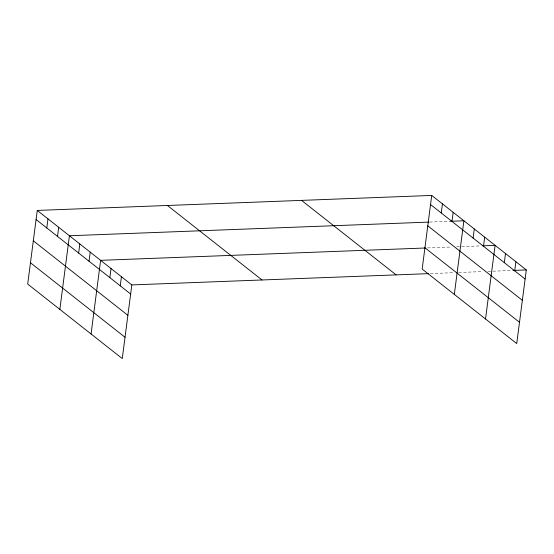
<?xml version="1.0" encoding="UTF-8"?>
<svg xmlns="http://www.w3.org/2000/svg" width="554" height="554" viewBox="0 0 554 554"><rect width="100%" height="100%" fill="white"/><g stroke="black" fill="none" stroke-linecap="round" stroke-linejoin="round"><path stroke-width="0.42" stroke-dasharray="2.77 2.08" d="M429.669 222.064L450.534 221.275M427.501 247.915L451.704 246.994M456.711 246.807L460.88 246.648M461.717 246.62L480.907 245.886M430.34 273.579L454.536 272.658M458.712 272.499L482.908 271.578M487.915 271.391L492.091 271.231M492.921 271.197L512.118 270.47"/><path stroke-width="0.83" d="M37.263 210.43L27.7 284.07L122.268 358.563L131.831 284.922L37.263 210.43L431.732 195.437L526.3 269.93L516.737 343.57L422.169 269.078L431.732 195.437M46.799 227.978L47.983 218.872M57.519 236.419L58.703 227.313M59.853 309.395L69.416 235.755L428.838 222.099M78.64 253.053L79.818 243.954M89.042 261.246L90.226 252.146M91.064 333.979L100.627 260.338L425.001 248.012M109.844 277.637L111.029 268.531M120.246 285.829L121.43 276.73M441.268 212.985L442.445 203.879M451.981 221.427L453.165 212.321M454.322 294.403L463.885 220.769L450.534 221.275M473.102 238.061L474.286 228.961M483.51 246.26L484.688 237.154M485.526 318.986L495.089 245.346L482.576 245.824M504.313 262.644L505.497 253.545M514.714 270.837L515.899 261.737M131.831 284.922L428.671 273.641M512.949 270.435L526.3 269.93M430.548 204.544L525.116 279.036M427.785 225.838L522.353 300.33M424.932 247.783L519.5 322.276M301.556 200.389L396.124 274.881M167.44 205.486L262.007 279.978M36.079 219.529L130.654 294.022M33.316 240.831L127.884 315.323M30.463 262.769L125.038 337.261"/></g></svg>
